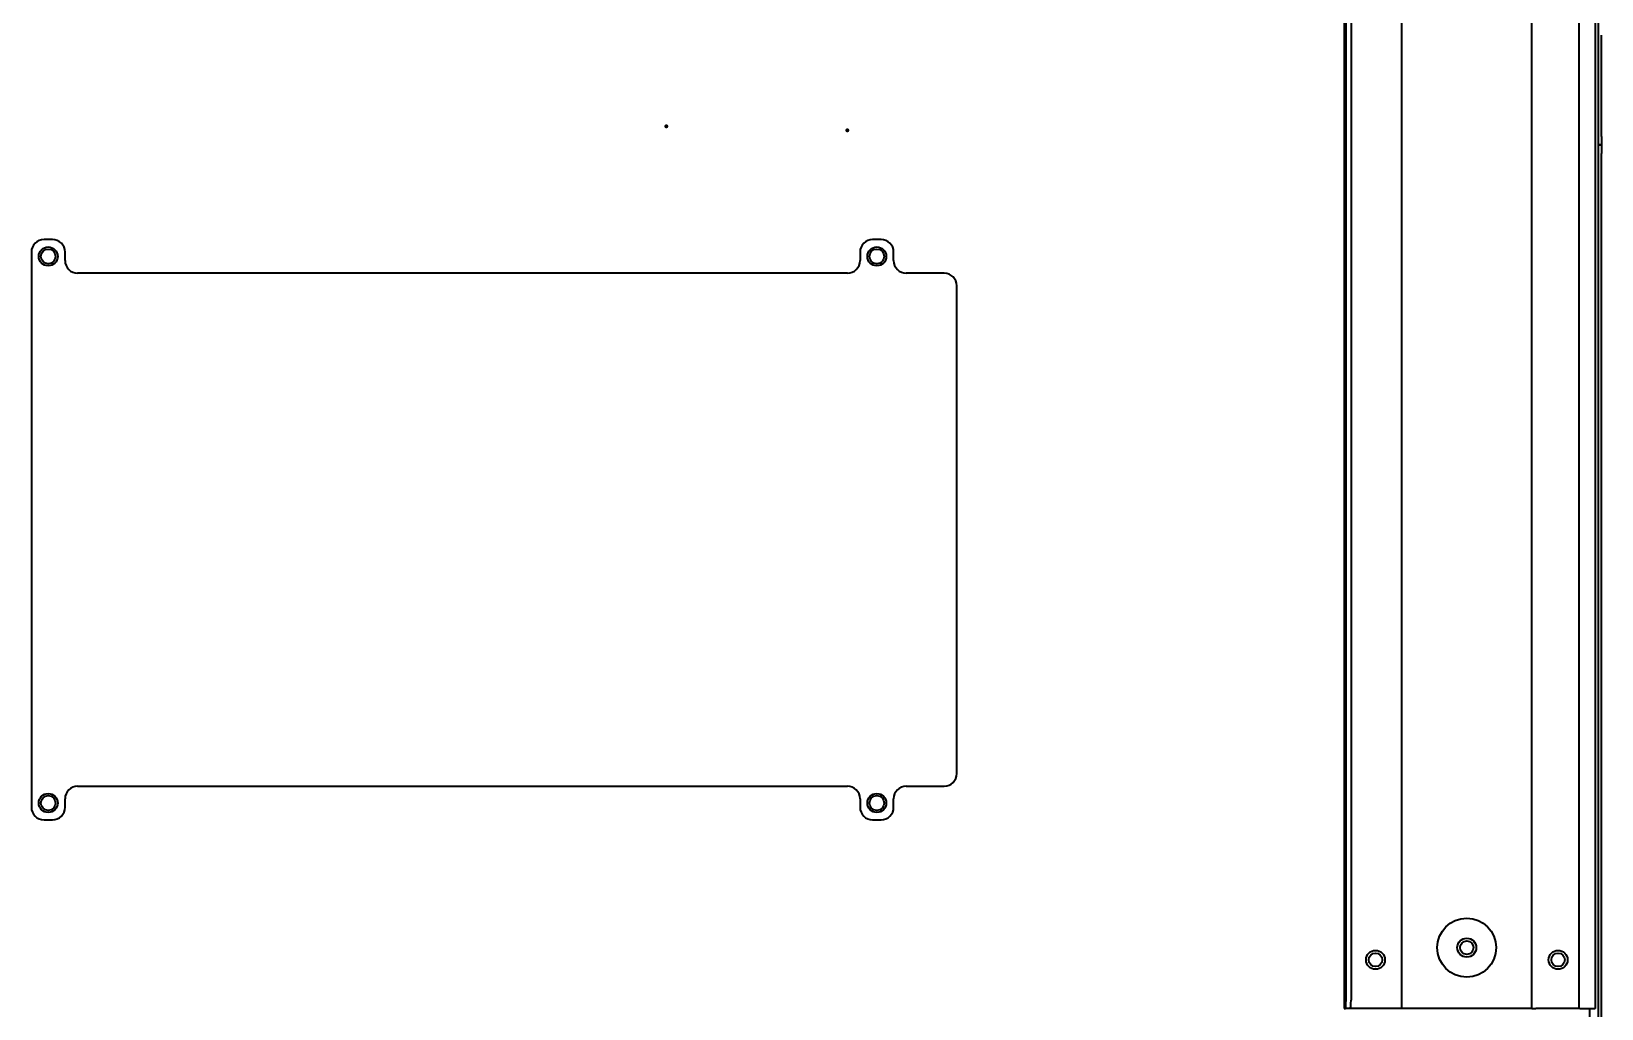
# Model space of a CAD drawing. Extents: x -760 to 4209, y 5795 to 10697.
# Drawn here: x 2337.6 to 2710.9, y 9638.5 to 9870.9 of the extents above; entities that cross this region are included whole.
import ezdxf

# ---------------------------------------------------------------- set-up
doc = ezdxf.new("R2010")
doc.units = 0
doc.header["$LTSCALE"] = 5
doc.layers.add('1', color=7, linetype='CONTINUOUS', true_color=0xffffff)

msp = doc.modelspace()

# ---------------------------------------------------------------- linework, layer by layer
at = {"layer": '1', "color": 7, "linetype": 'Continuous', "lineweight": 35}
for p, q in [((2710.05, 10525.87), (2710.05, 9547.02)), ((2649.63, 10434.52), (2649.63, 9638.52)), ((2663.35, 9638.52), (2663.35, 10434.52)), ((2694.25, 9638.52), (2694.25, 10434.52)), ((2705.48, 10434.52), (2705.48, 9638.52)), ((2709.43, 9638.52), (2709.43, 10434.52)), ((2650.08, 10432.52), (2650.08, 9640.52)), ((2651.28, 10432.52), (2651.28, 9640.52)), ((2710.85, 9845.92), (2710.85, 9870.02)), ((2710.05, 9843.92), (2710.85, 9843.92)), ((2710.85, 9843.92), (2710.05, 9843.92)), ((2710.85, 9845.92), (2710.85, 9843.92)), ((2710.85, 9843.92), (2710.85, 9841.92)), ((2710.85, 9530.02), (2710.85, 9841.92)), ((2337.55, 9818.42), (2337.55, 9686.42)), ((2342.55, 9821.42), (2340.55, 9821.42)), ((2345.55, 9816.42), (2345.55, 9818.42)), ((2534.55, 9818.42), (2534.55, 9816.42)), ((2539.55, 9821.42), (2537.55, 9821.42)), ((2542.55, 9816.42), (2542.55, 9818.42)), ((2531.55, 9813.42), (2348.55, 9813.42)), ((2554.55, 9813.42), (2545.55, 9813.42)), ((2557.55, 9694.42), (2557.55, 9810.42)), ((2348.55, 9691.42), (2531.55, 9691.42)), ((2545.55, 9691.42), (2554.55, 9691.42)), ((2345.55, 9686.42), (2345.55, 9688.42)), ((2534.55, 9688.42), (2534.55, 9686.42)), ((2542.55, 9686.42), (2542.55, 9688.42)), ((2340.55, 9683.42), (2342.55, 9683.42)), ((2537.55, 9683.42), (2539.55, 9683.42)), ((2649.64, 9638.52), (2649.63, 9638.52)), ((2649.64, 9638.52), (2649.95, 9638.52)), ((2651.14, 9638.52), (2649.95, 9638.52)), ((2651.83, 9638.52), (2651.14, 9638.52)), ((2662.35, 9638.52), (2651.83, 9638.52)), ((2663.35, 9638.52), (2662.35, 9638.52)), ((2665.55, 9638.52), (2663.35, 9638.52)), ((2692.05, 9638.52), (2665.55, 9638.52)), ((2694.25, 9638.52), (2692.05, 9638.52)), ((2694.25, 9638.52), (2695.25, 9638.52)), ((2705.48, 9638.52), (2695.25, 9638.52)), ((2705.68, 9638.52), (2705.48, 9638.52)), ((2705.68, 9638.52), (2709.23, 9638.52)), ((2708.05, 9546.72), (2708.05, 9638.53)), ((2709.43, 9638.52), (2709.23, 9638.52))]:
    msp.add_line(p, q, dxfattribs=at)
for centre, radius in [((2341.55, 9817.42), 2.25), ((2341.55, 9817.42), 1.75), ((2538.55, 9817.42), 2.25), ((2538.55, 9817.42), 1.75), ((2341.55, 9687.42), 2.25), ((2341.55, 9687.42), 1.75), ((2538.55, 9687.42), 2.25), ((2538.55, 9687.42), 1.75), ((2678.8, 9653.02), 7), ((2678.8, 9653.02), 2.26), ((2678.8, 9653.02), 2.25), ((2678.8, 9653.02), 1.6), ((2657.1, 9650.12), 2.25), ((2657.1, 9650.12), 1.6), ((2700.51, 9650.12), 2.25), ((2700.51, 9650.12), 1.6)]:
    msp.add_circle(centre, radius, dxfattribs=at)
for centre, start, end in [((2340.55, 9818.42), 90, 180), ((2342.55, 9818.42), 0, 90), ((2537.55, 9818.42), 90, 180), ((2539.55, 9818.42), 0, 90), ((2348.55, 9816.42), 180, 270), ((2531.55, 9816.42), 270, 0), ((2545.55, 9816.42), 180, 270), ((2554.55, 9810.42), 0, 90), ((2348.55, 9688.42), 90, 180), ((2531.55, 9688.42), 0, 90), ((2545.55, 9688.42), 90, 180), ((2554.55, 9694.42), 270, 0), ((2340.55, 9686.42), 180, 270), ((2342.55, 9686.42), 270, 0), ((2537.55, 9686.42), 180, 270), ((2539.55, 9686.42), 270, 0)]:
    msp.add_arc(centre, 3, start, end, dxfattribs=at)
for centre, major_axis, start_param, end_param in [((2649.95, 9640.52), (0, -2), 0, 1.570796), ((2651.14, 9640.52), (0, 2), 3.141593, 4.712389)]:
    msp.add_ellipse(centre, major_axis=major_axis, ratio=0.069756, start_param=start_param, end_param=end_param, dxfattribs=at)
at = {"layer": '1', "color": 163, "linetype": 'Continuous', "lineweight": 70}
for p in [(2488.49, 9848.36), (2531.55, 9847.42), (2531.55, 9847.42)]:
    msp.add_point(p, dxfattribs=at)

doc.saveas('drawing.dxf')
